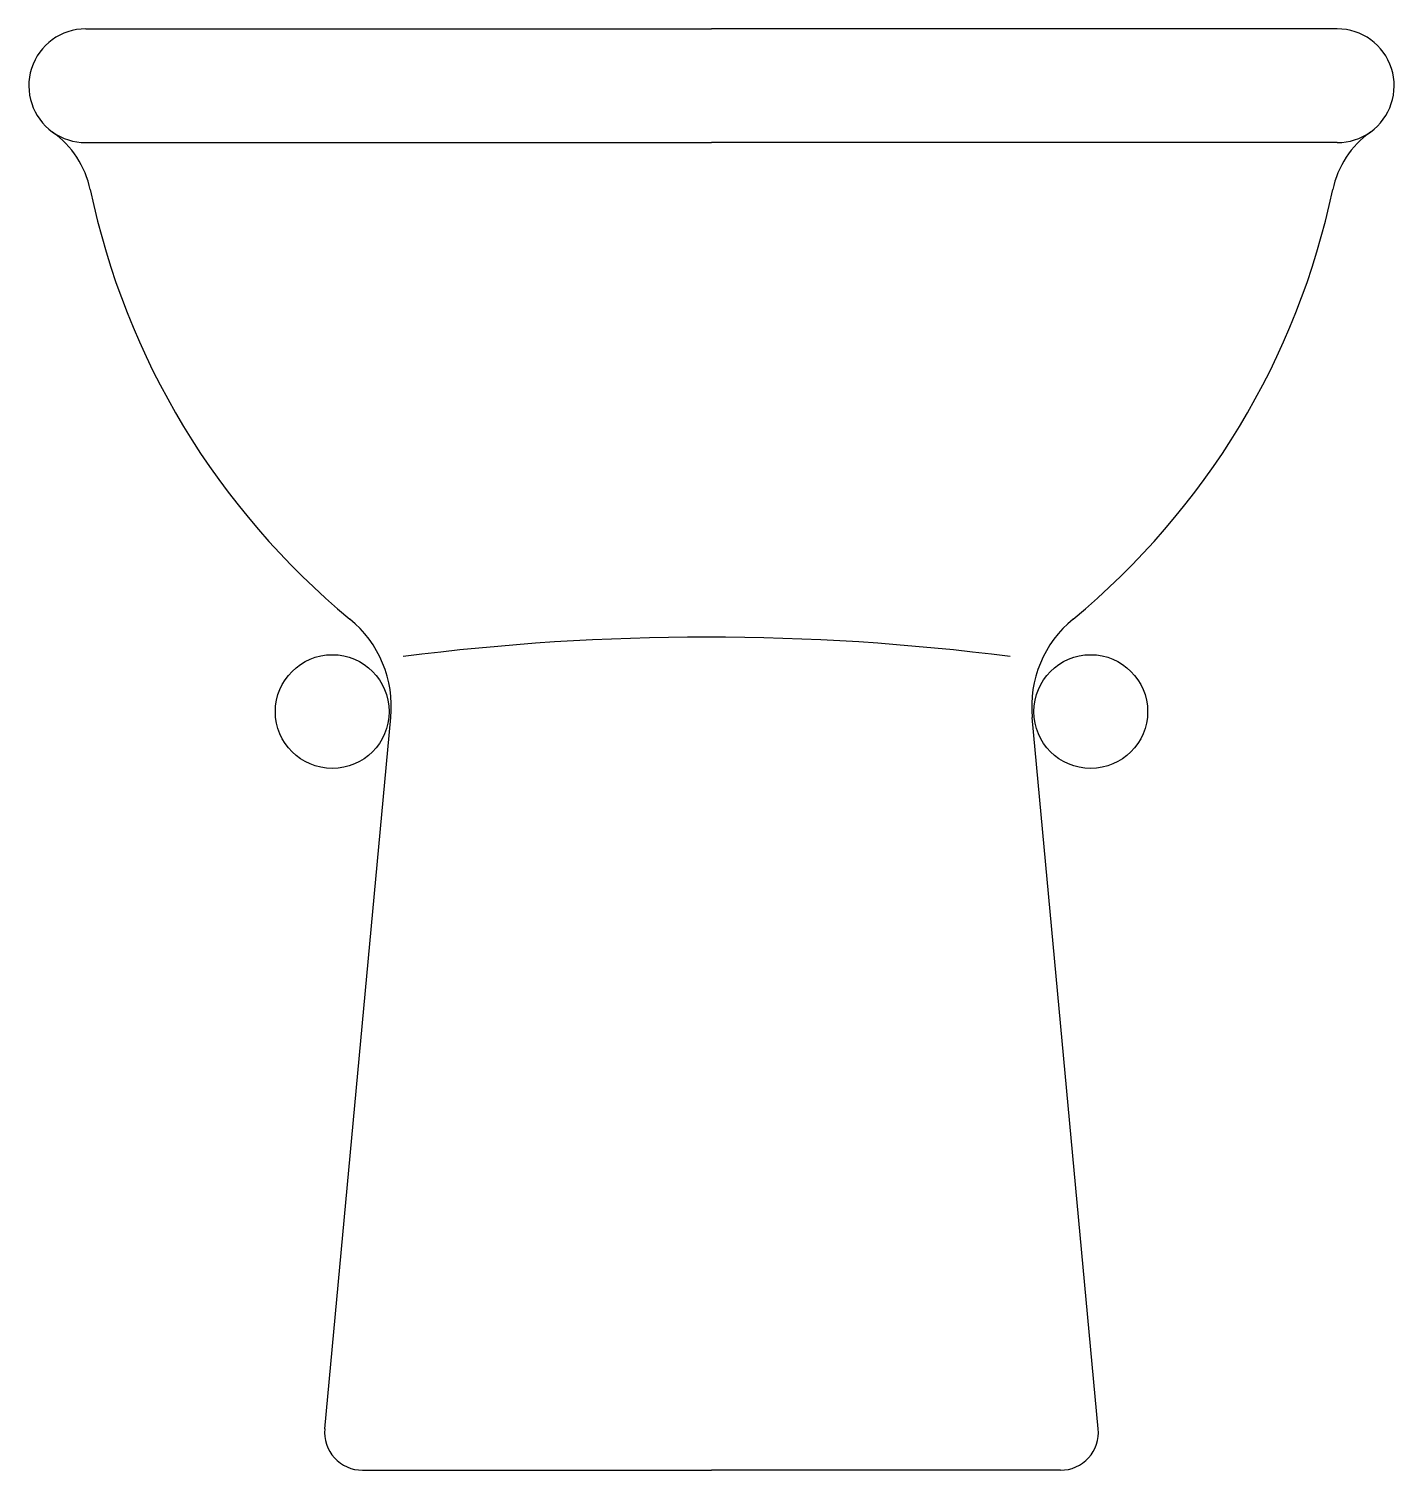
# Model space of a CAD drawing. Header units: millimetres. Extents: x 1834.416 to 1834.776, y 1723.865 to 1724.245.
import ezdxf

# ---------------------------------------------------------------- set-up
doc = ezdxf.new("R2010")
doc.units = ezdxf.units.MM
doc.header["$LTSCALE"] = 50
doc.header["$MEASUREMENT"] = 0
doc.layers.get('0').update_dxf_attribs({"linetype": 'CONTINUOUS'})

msp = doc.modelspace()

# ---------------------------------------------------------------- linework, layer by layer
for p, q in [((1834.431274032331, 1724.244738718849), (1834.596274032331, 1724.244738718849)), ((1834.761274032331, 1724.244738718849), (1834.596274032331, 1724.244738718849)), ((1834.431274032331, 1724.21473871885), (1834.596274032331, 1724.21473871885)), ((1834.761274032331, 1724.21473871885), (1834.596274032331, 1724.21473871885)), ((1834.494290426162, 1723.875664952539), (1834.511735678983, 1724.063201420359)), ((1834.698257638499, 1723.875664952539), (1834.680812385679, 1724.063201420359)), ((1834.504247438322, 1723.86473871885), (1834.596274032331, 1723.86473871885)), ((1834.688300626339, 1723.86473871885), (1834.596274032331, 1723.86473871885))]:
    msp.add_line(p, q)
for centre in [(1834.496274032331, 1724.064738718849), (1834.696274032331, 1724.064738718849)]:
    msp.add_circle(centre, 0.015)
for centre, radius, start, end in [((1834.431274032331, 1724.22973871885), 0.015, 90, 234.4361214741072), ((1834.761274032331, 1724.22973871885), 0.015, 305.5638785258928, 90), ((1834.408009622553, 1724.197200015162), 0.025, 11.85225222264299, 54.43612147410715), ((1834.431274032331, 1724.22973871885), 0.015, 234.4361214741072, 270), ((1834.784538442109, 1724.197200015162), 0.025, 125.5638785258928, 168.147747777357), ((1834.761274032331, 1724.22973871885), 0.015, 270, 305.5638785258928), ((1834.628212732081, 1724.243412465369), 0.2, 191.852252222643, 230.4838241322582), ((1834.564335332581, 1724.243412465369), 0.2, 309.5161758677418, 348.147747777357), ((1834.481864642503, 1724.065980121427), 0.03, 354.6854543243236, 50.48382413225821), ((1834.710683422159, 1724.065980121427), 0.03, 129.5161758677418, 185.3145456756764), ((1834.594995368742, 1723.45862207781), 0.6257449097054061, 82.64970380186278, 97.35029619813723), ((1834.504247438322, 1723.87473871885), 0.01, 174.6854543243236, 270), ((1834.688300626339, 1723.87473871885), 0.01, 270, 5.314545675676365)]:
    msp.add_arc(centre, radius, start, end)

doc.saveas('drawing.dxf')
